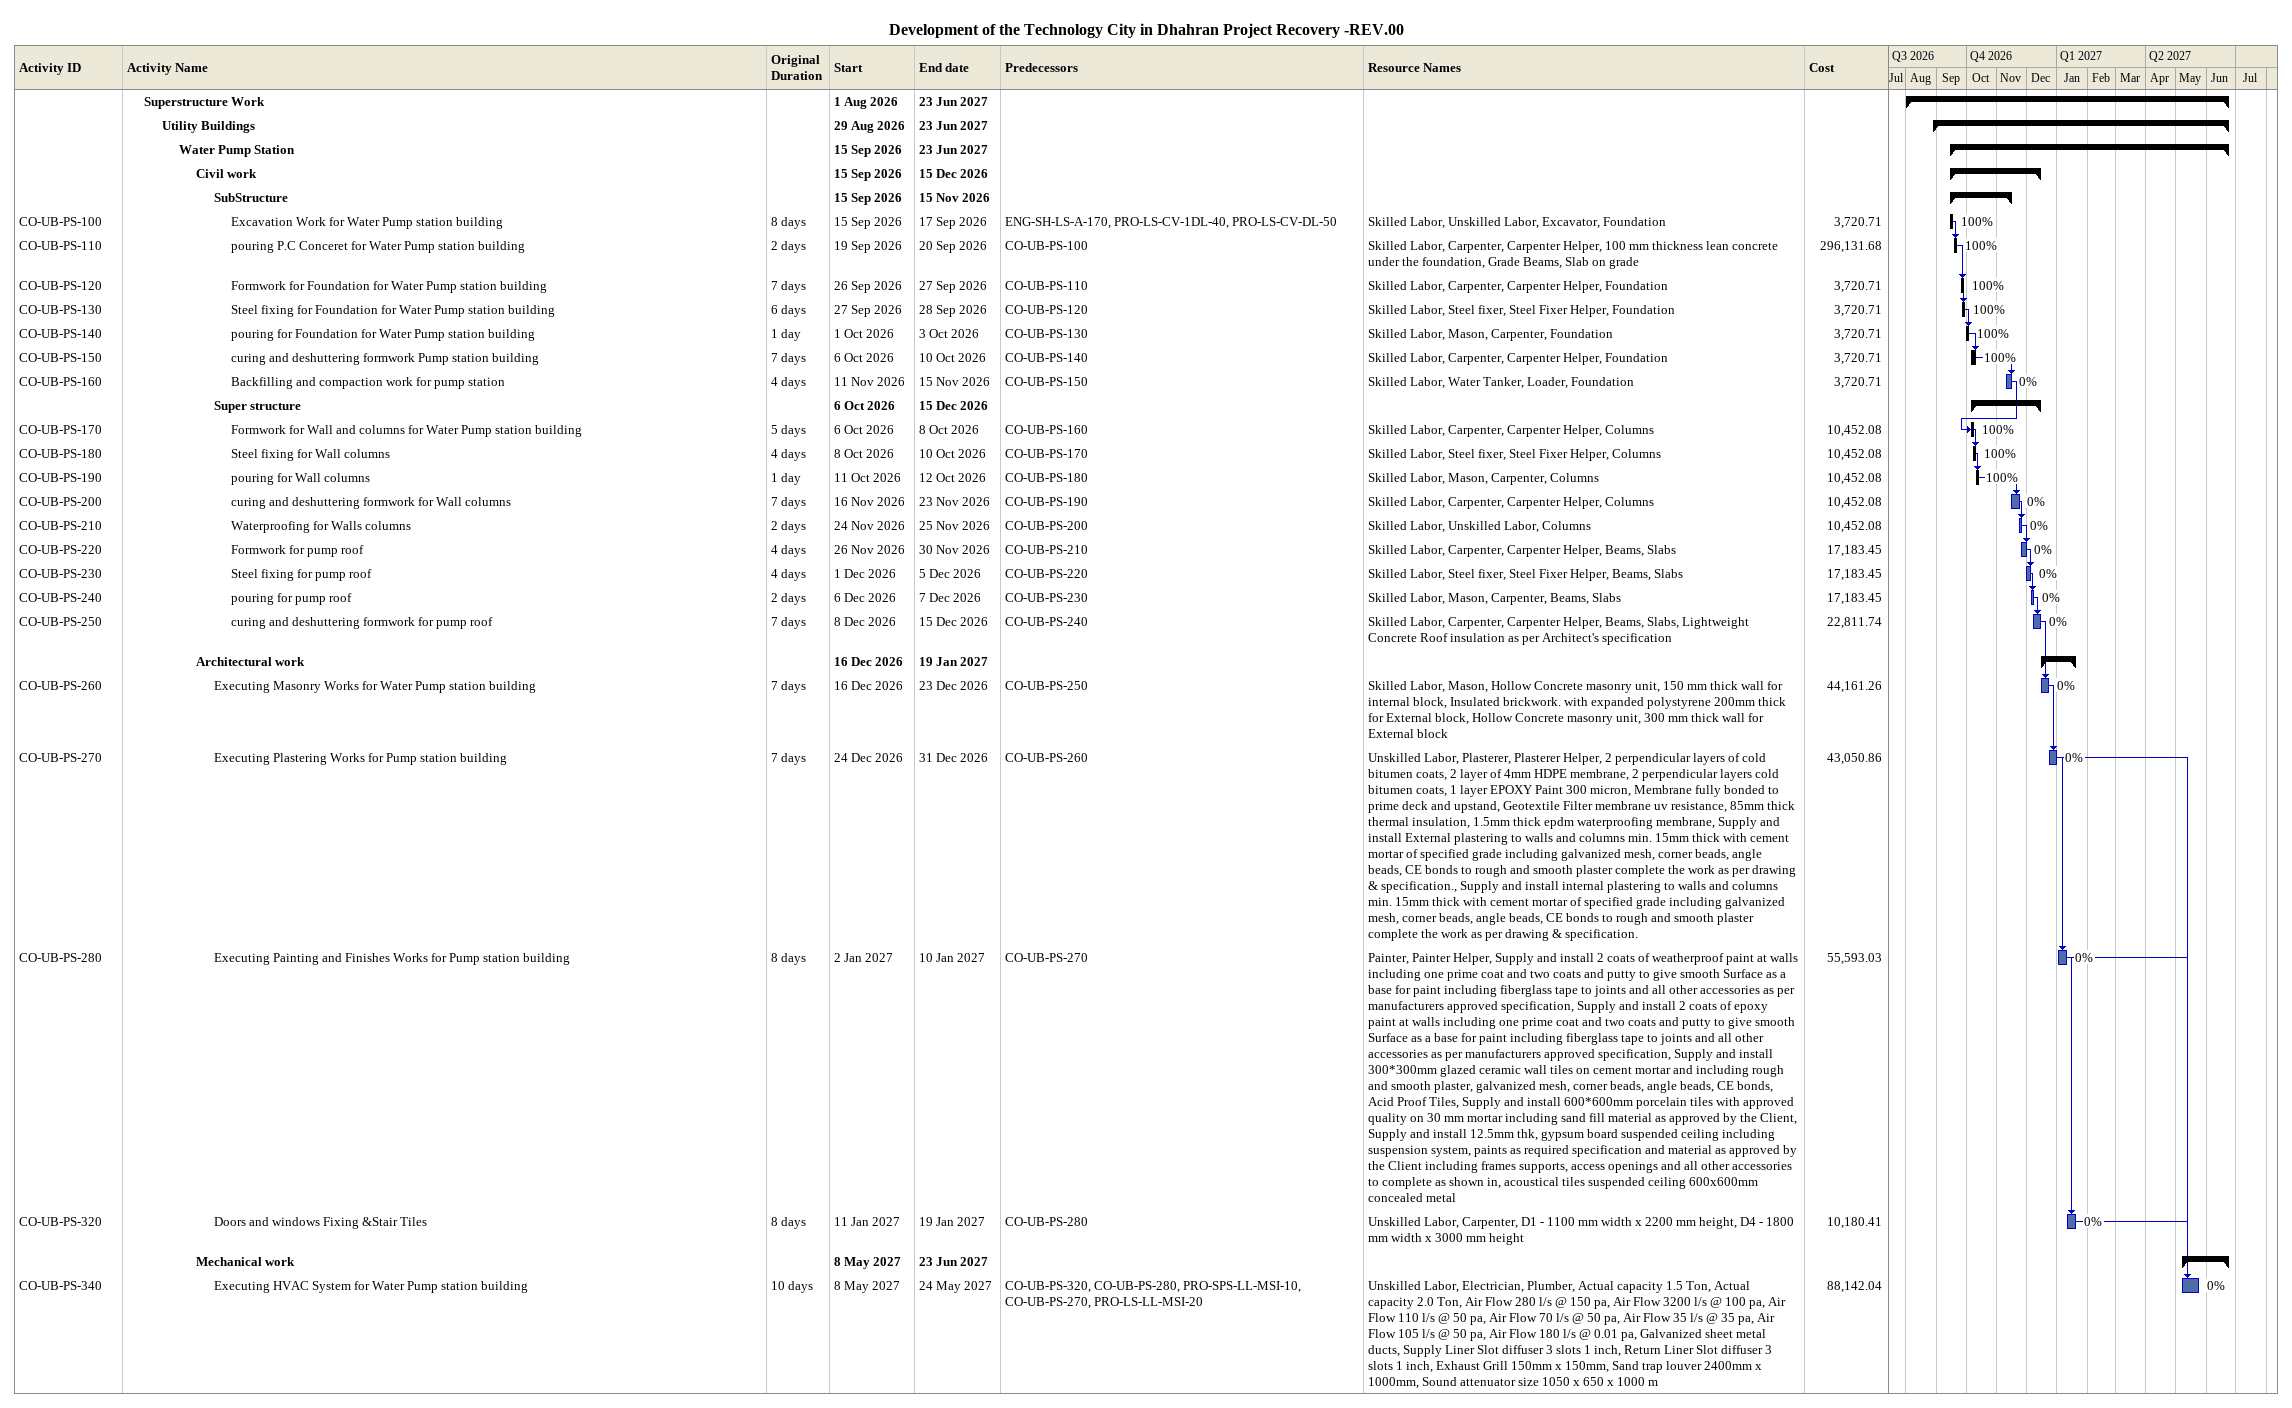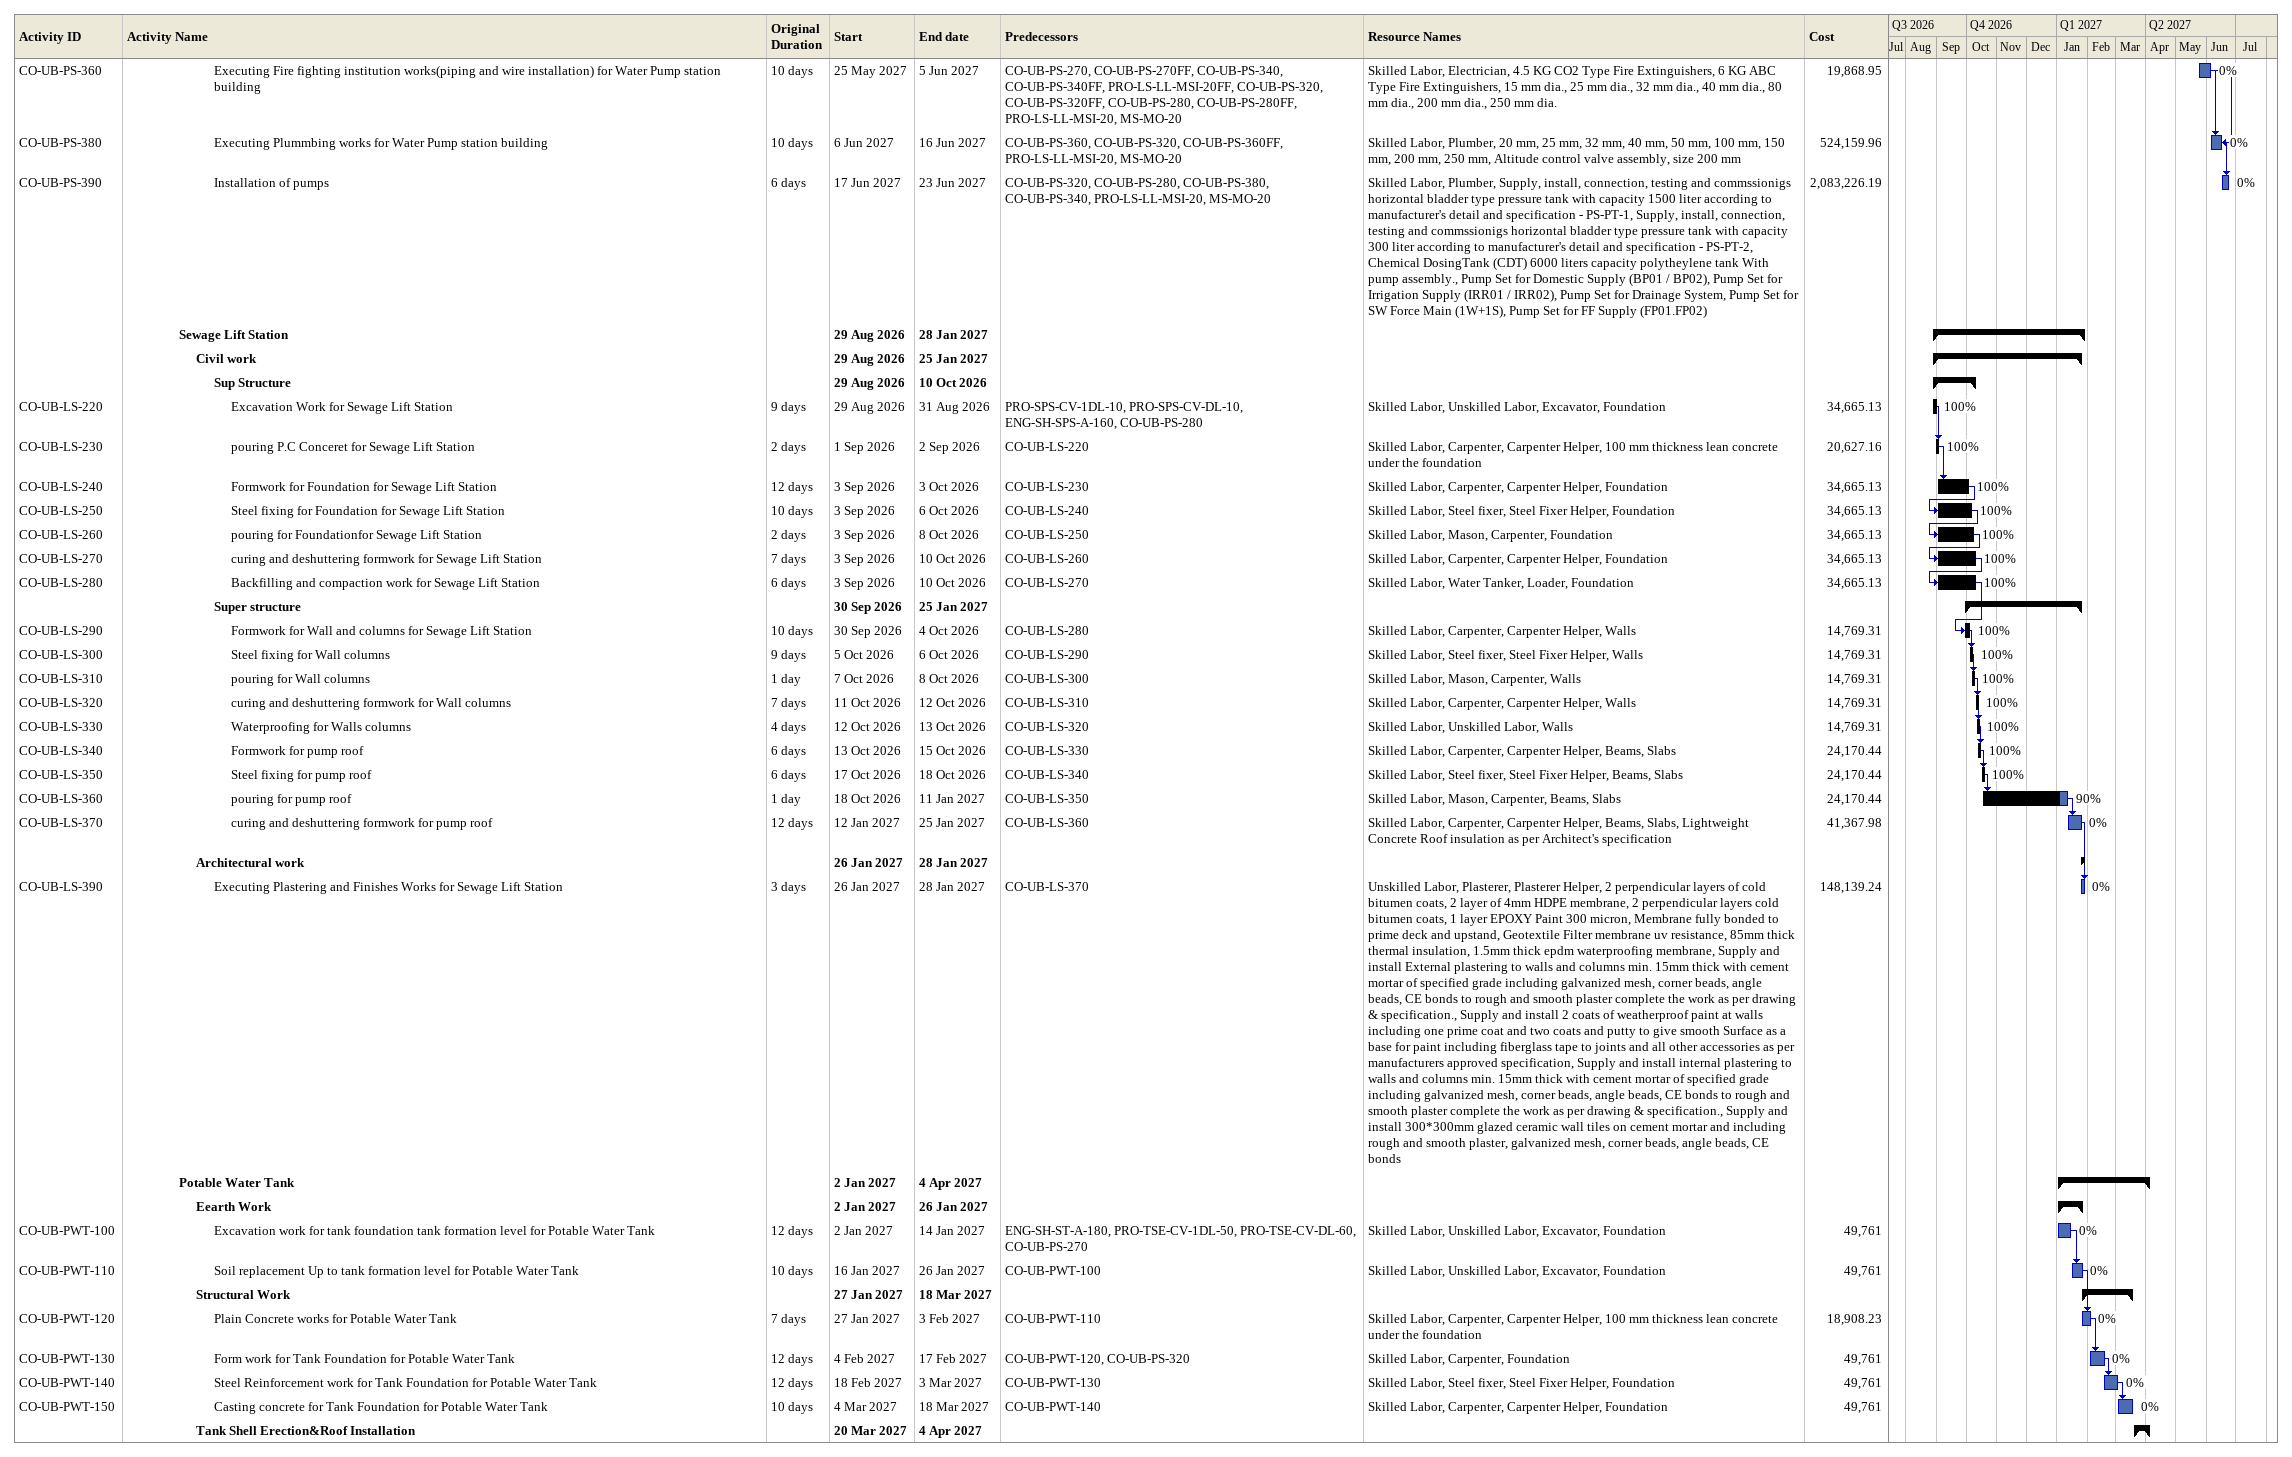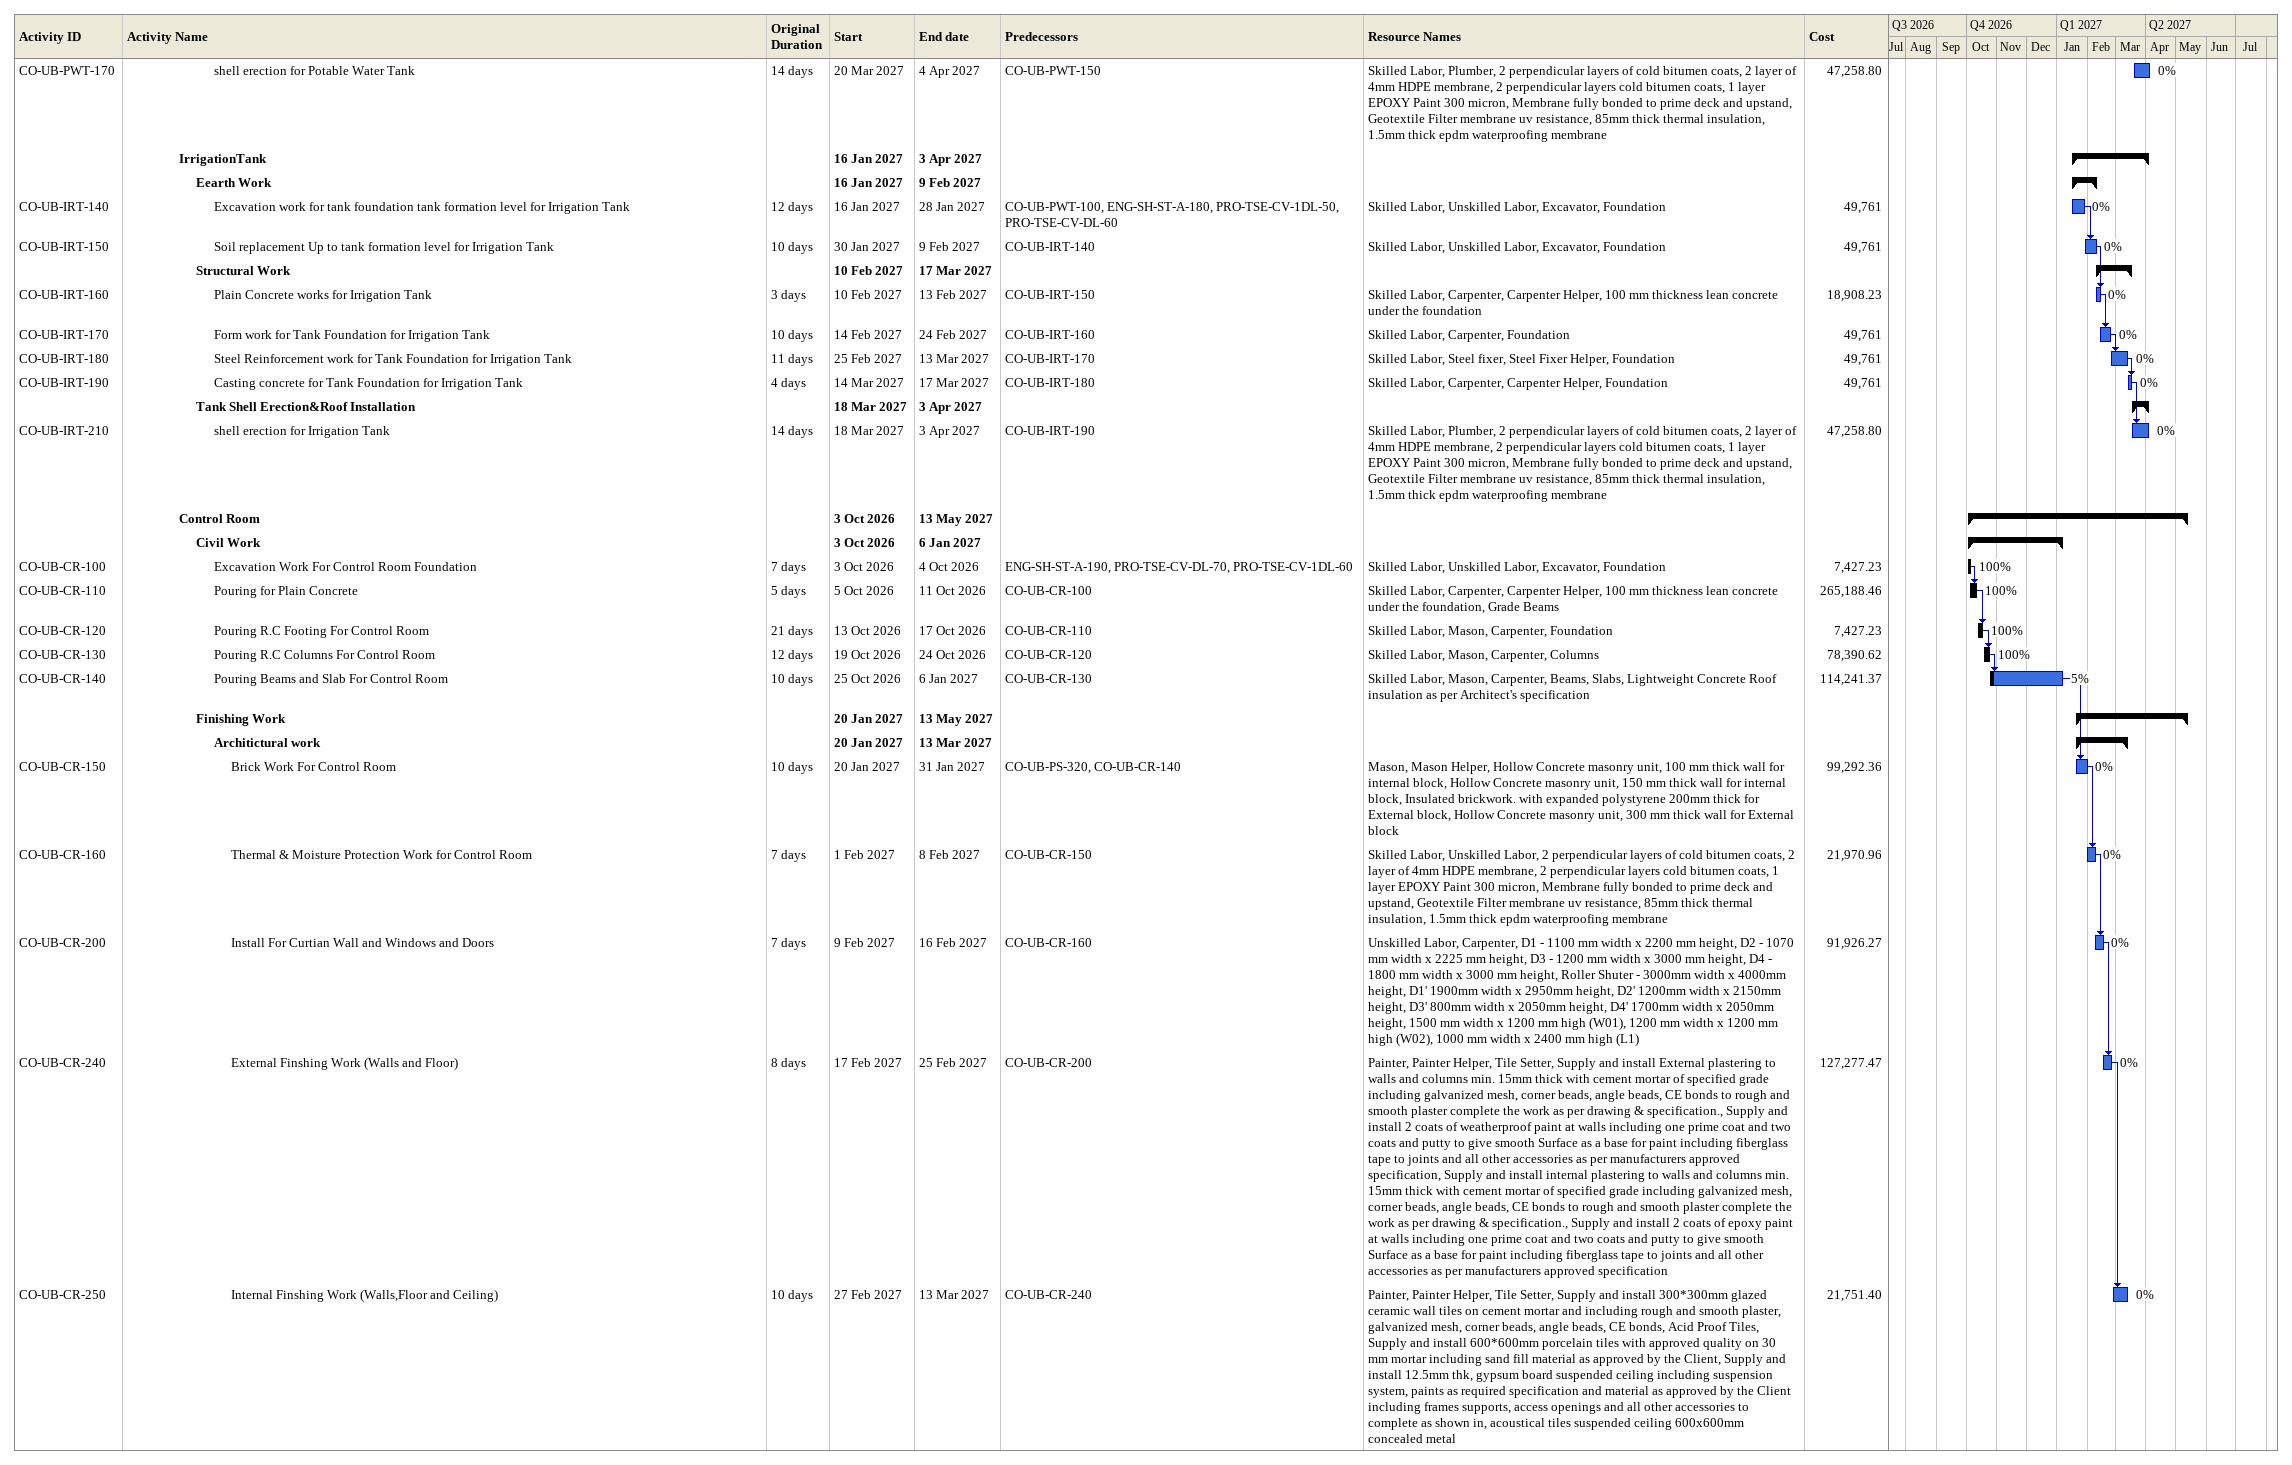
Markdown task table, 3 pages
Development of the Technology City in Dhahran Project Recovery -REV.00

| ID | Level | Task | Original duration | Start | Finish | Predecessors | Resources | % complete | Cost |
|---|---|---|---|---|---|---|---|---|---|
|  | 2 | **Superstructure Work** |  | 2026-08-01 | 2027-06-23 |  |  |  |  |
|  | 3 | **Utility Buildings** |  | 2026-08-29 | 2027-06-23 |  |  |  |  |
|  | 4 | **Water Pump Station** |  | 2026-09-15 | 2027-06-23 |  |  |  |  |
|  | 5 | **Civil work** |  | 2026-09-15 | 2026-12-15 |  |  |  |  |
|  | 6 | **SubStructure** |  | 2026-09-15 | 2026-11-15 |  |  |  |  |
| CO-UB-PS-100 | 7 | Excavation Work for Water Pump station building | 8d | 2026-09-15 | 2026-09-17 | ENG-SH-LS-A-170, PRO-LS-CV-1DL-40, PRO-LS-CV-DL-50 | Skilled Labor, Unskilled Labor, Excavator, Foundation | 100 | 3720.71 |
| CO-UB-PS-110 | 7 | pouring P.C Conceret for Water Pump station building | 2d | 2026-09-19 | 2026-09-20 | CO-UB-PS-100 | Skilled Labor, Carpenter, Carpenter Helper, 100 mm thickness lean concrete under the foundation, Grade Beams, Slab on grade | 100 | 296131.68 |
| CO-UB-PS-120 | 7 | Formwork for Foundation for Water Pump station building | 7d | 2026-09-26 | 2026-09-27 | CO-UB-PS-110 | Skilled Labor, Carpenter, Carpenter Helper, Foundation | 100 | 3720.71 |
| CO-UB-PS-130 | 7 | Steel fixing for Foundation for Water Pump station building | 6d | 2026-09-27 | 2026-09-28 | CO-UB-PS-120 | Skilled Labor, Steel fixer, Steel Fixer Helper, Foundation | 100 | 3720.71 |
| CO-UB-PS-140 | 7 | pouring for Foundation for Water Pump station building | 1d | 2026-10-01 | 2026-10-03 | CO-UB-PS-130 | Skilled Labor, Mason, Carpenter, Foundation | 100 | 3720.71 |
| CO-UB-PS-150 | 7 | curing and deshuttering formwork Pump station building | 7d | 2026-10-06 | 2026-10-10 | CO-UB-PS-140 | Skilled Labor, Carpenter, Carpenter Helper, Foundation | 100 | 3720.71 |
| CO-UB-PS-160 | 7 | Backfilling and compaction work for pump station | 4d | 2026-11-11 | 2026-11-15 | CO-UB-PS-150 | Skilled Labor, Water Tanker, Loader, Foundation | 0 | 3720.71 |
|  | 6 | **Super structure** |  | 2026-10-06 | 2026-12-15 |  |  |  |  |
| CO-UB-PS-170 | 7 | Formwork for Wall and columns for Water Pump station building | 5d | 2026-10-06 | 2026-10-08 | CO-UB-PS-160 | Skilled Labor, Carpenter, Carpenter Helper, Columns | 100 | 10452.08 |
| CO-UB-PS-180 | 7 | Steel fixing for Wall columns | 4d | 2026-10-08 | 2026-10-10 | CO-UB-PS-170 | Skilled Labor, Steel fixer, Steel Fixer Helper, Columns | 100 | 10452.08 |
| CO-UB-PS-190 | 7 | pouring for Wall columns | 1d | 2026-10-11 | 2026-10-12 | CO-UB-PS-180 | Skilled Labor, Mason, Carpenter, Columns | 100 | 10452.08 |
| CO-UB-PS-200 | 7 | curing and deshuttering formwork for Wall columns | 7d | 2026-11-16 | 2026-11-23 | CO-UB-PS-190 | Skilled Labor, Carpenter, Carpenter Helper, Columns | 0 | 10452.08 |
| CO-UB-PS-210 | 7 | Waterproofing for Walls columns | 2d | 2026-11-24 | 2026-11-25 | CO-UB-PS-200 | Skilled Labor, Unskilled Labor, Columns | 0 | 10452.08 |
| CO-UB-PS-220 | 7 | Formwork for pump roof | 4d | 2026-11-26 | 2026-11-30 | CO-UB-PS-210 | Skilled Labor, Carpenter, Carpenter Helper, Beams, Slabs | 0 | 17183.45 |
| CO-UB-PS-230 | 7 | Steel fixing for pump roof | 4d | 2026-12-01 | 2026-12-05 | CO-UB-PS-220 | Skilled Labor, Steel fixer, Steel Fixer Helper, Beams, Slabs | 0 | 17183.45 |
| CO-UB-PS-240 | 7 | pouring for pump roof | 2d | 2026-12-06 | 2026-12-07 | CO-UB-PS-230 | Skilled Labor, Mason, Carpenter, Beams, Slabs | 0 | 17183.45 |
| CO-UB-PS-250 | 7 | curing and deshuttering formwork for pump roof | 7d | 2026-12-08 | 2026-12-15 | CO-UB-PS-240 | Skilled Labor, Carpenter, Carpenter Helper, Beams, Slabs, Lightweight Concrete Roof insulation as per Architect's specification | 0 | 22811.74 |
|  | 5 | **Architectural work** |  | 2026-12-16 | 2027-01-19 |  |  |  |  |
| CO-UB-PS-260 | 6 | Executing Masonry Works for Water Pump station building | 7d | 2026-12-16 | 2026-12-23 | CO-UB-PS-250 | Skilled Labor, Mason, Hollow Concrete masonry unit, 150 mm thick wall for internal block, Insulated brickwork. with expanded polystyrene 200mm thick for External block, Hollow Concrete masonry unit, 300 mm thick wall for External block | 0 | 44161.26 |
| CO-UB-PS-270 | 6 | Executing Plastering Works for Pump station building | 7d | 2026-12-24 | 2026-12-31 | CO-UB-PS-260 | Unskilled Labor, Plasterer, Plasterer Helper, 2 perpendicular layers of cold bitumen coats, 2 layer of 4mm HDPE membrane, 2 perpendicular layers cold bitumen coats, 1 layer EPOXY Paint 300 micron, Membrane fully bonded to prime deck and upstand, Geotextile Filter membrane uv resistance, 85mm thick thermal insulation, 1.5mm thick epdm waterproofing membrane, Supply and install External plastering to walls and columns min. 15mm thick with cement mortar of specified grade including galvanized mesh, corner beads, angle beads, CE bonds to rough and smooth plaster complete the work as per drawing & specification., Supply and install internal plastering to walls and columns min. 15mm thick with cement mortar of specified grade including galvanized mesh, corner beads, angle beads, CE bonds to rough and smooth plaster complete the work as per drawing & specification. | 0 | 43050.86 |
| CO-UB-PS-280 | 6 | Executing Painting and Finishes Works for Pump station building | 8d | 2027-01-02 | 2027-01-10 | CO-UB-PS-270 | Painter, Painter Helper, Supply and install 2 coats of weatherproof paint at walls including one prime coat and two coats and putty to give smooth Surface as a base for paint including fiberglass tape to joints and all other accessories as per manufacturers approved specification, Supply and install 2 coats of epoxy paint at walls including one prime coat and two coats and putty to give smooth Surface as a base for paint including fiberglass tape to joints and all other accessories as per manufacturers approved specification, Supply and install 300*300mm glazed ceramic wall tiles on cement mortar and including rough and smooth plaster, galvanized mesh, corner beads, angle beads, CE bonds, Acid Proof Tiles, Supply and install 600*600mm porcelain tiles with approved quality on 30 mm mortar including sand fill material as approved by the Client, Supply and install 12.5mm thk, gypsum board suspended ceiling including suspension system, paints as required specification and material as approved by the Client including frames supports, access openings and all other accessories to complete as shown in, acoustical tiles suspended ceiling 600x600mm concealed metal | 0 | 55593.03 |
| CO-UB-PS-320 | 6 | Doors and windows Fixing &Stair Tiles | 8d | 2027-01-11 | 2027-01-19 | CO-UB-PS-280 | Unskilled Labor, Carpenter, D1 - 1100 mm width x 2200 mm height, D4 - 1800 mm width x 3000 mm height | 0 | 10180.41 |
|  | 5 | **Mechanical work** |  | 2027-05-08 | 2027-06-23 |  |  |  |  |
| CO-UB-PS-340 | 6 | Executing HVAC System for Water Pump station building | 10d | 2027-05-08 | 2027-05-24 | CO-UB-PS-320, CO-UB-PS-280, PRO-SPS-LL-MSI-10, CO-UB-PS-270, PRO-LS-LL-MSI-20 | Unskilled Labor, Electrician, Plumber, Actual capacity 1.5 Ton, Actual capacity 2.0 Ton, Air Flow 280 l/s @ 150 pa, Air Flow 3200 l/s @ 100 pa, Air Flow 110 l/s @ 50 pa, Air Flow 70 l/s @ 50 pa, Air Flow 35 l/s @ 35 pa, Air Flow 105 l/s @ 50 pa, Air Flow 180 l/s @ 0.01 pa, Galvanized sheet metal ducts, Supply Liner Slot diffuser 3 slots 1 inch, Return Liner Slot diffuser 3 slots 1 inch, Exhaust Grill 150mm x 150mm, Sand trap louver 2400mm x 1000mm, Sound attenuator size 1050 x 650 x 1000 m | 0 | 88142.04 |
| CO-UB-PS-360 | 6 | Executing Fire fighting institution works(piping and wire installation) for Water Pump station building | 10d | 2027-05-25 | 2027-06-05 | CO-UB-PS-270, CO-UB-PS-270FF, CO-UB-PS-340, CO-UB-PS-340FF, PRO-LS-LL-MSI-20FF, CO-UB-PS-320, CO-UB-PS-320FF, CO-UB-PS-280, CO-UB-PS-280FF, PRO-LS-LL-MSI-20, MS-MO-20 | Skilled Labor, Electrician, 4.5 KG CO2 Type Fire Extinguishers, 6 KG ABC Type Fire Extinguishers, 15 mm dia., 25 mm dia., 32 mm dia., 40 mm dia., 80 mm dia., 200 mm dia., 250 mm dia. | 0 | 19868.95 |
| CO-UB-PS-380 | 6 | Executing Plummbing works for Water Pump station building | 10d | 2027-06-06 | 2027-06-16 | CO-UB-PS-360, CO-UB-PS-320, CO-UB-PS-360FF, PRO-LS-LL-MSI-20, MS-MO-20 | Skilled Labor, Plumber, 20 mm, 25 mm, 32 mm, 40 mm, 50 mm, 100 mm, 150 mm, 200 mm, 250 mm, Altitude control valve assembly, size 200 mm | 0 | 524159.96 |
| CO-UB-PS-390 | 6 | Installation of pumps | 6d | 2027-06-17 | 2027-06-23 | CO-UB-PS-320, CO-UB-PS-280, CO-UB-PS-380, CO-UB-PS-340, PRO-LS-LL-MSI-20, MS-MO-20 | Skilled Labor, Plumber, Supply, install, connection, testing and commssionigs horizontal bladder type pressure tank with capacity 1500 liter according to manufacturer's detail and specification - PS-PT-1, Supply, install, connection, testing and commssionigs horizontal bladder type pressure tank with capacity 300 liter according to manufacturer's detail and specification - PS-PT-2, Chemical DosingTank (CDT) 6000 liters capacity polytheylene tank With pump assembly., Pump Set for Domestic Supply (BP01 / BP02), Pump Set for Irrigation Supply (IRR01 / IRR02), Pump Set for Drainage System, Pump Set for SW Force Main (1W+1S), Pump Set for FF Supply (FP01.FP02) | 0 | 2083226.19 |
|  | 4 | **Sewage Lift Station** |  | 2026-08-29 | 2027-01-28 |  |  |  |  |
|  | 5 | **Civil work** |  | 2026-08-29 | 2027-01-25 |  |  |  |  |
|  | 6 | **Sup Structure** |  | 2026-08-29 | 2026-10-10 |  |  |  |  |
| CO-UB-LS-220 | 7 | Excavation Work for Sewage Lift Station | 9d | 2026-08-29 | 2026-08-31 | PRO-SPS-CV-1DL-10, PRO-SPS-CV-DL-10, ENG-SH-SPS-A-160, CO-UB-PS-280 | Skilled Labor, Unskilled Labor, Excavator, Foundation | 100 | 34665.13 |
| CO-UB-LS-230 | 7 | pouring P.C Conceret for Sewage Lift Station | 2d | 2026-09-01 | 2026-09-02 | CO-UB-LS-220 | Skilled Labor, Carpenter, Carpenter Helper, 100 mm thickness lean concrete under the foundation | 100 | 20627.16 |
| CO-UB-LS-240 | 7 | Formwork for Foundation for Sewage Lift Station | 12d | 2026-09-03 | 2026-10-03 | CO-UB-LS-230 | Skilled Labor, Carpenter, Carpenter Helper, Foundation | 100 | 34665.13 |
| CO-UB-LS-250 | 7 | Steel fixing for Foundation for Sewage Lift Station | 10d | 2026-09-03 | 2026-10-06 | CO-UB-LS-240 | Skilled Labor, Steel fixer, Steel Fixer Helper, Foundation | 100 | 34665.13 |
| CO-UB-LS-260 | 7 | pouring for Foundationfor Sewage Lift Station | 2d | 2026-09-03 | 2026-10-08 | CO-UB-LS-250 | Skilled Labor, Mason, Carpenter, Foundation | 100 | 34665.13 |
| CO-UB-LS-270 | 7 | curing and deshuttering formwork for Sewage Lift Station | 7d | 2026-09-03 | 2026-10-10 | CO-UB-LS-260 | Skilled Labor, Carpenter, Carpenter Helper, Foundation | 100 | 34665.13 |
| CO-UB-LS-280 | 7 | Backfilling and compaction work for Sewage Lift Station | 6d | 2026-09-03 | 2026-10-10 | CO-UB-LS-270 | Skilled Labor, Water Tanker, Loader, Foundation | 100 | 34665.13 |
|  | 6 | **Super structure** |  | 2026-09-30 | 2027-01-25 |  |  |  |  |
| CO-UB-LS-290 | 7 | Formwork for Wall and columns for Sewage Lift Station | 10d | 2026-09-30 | 2026-10-04 | CO-UB-LS-280 | Skilled Labor, Carpenter, Carpenter Helper, Walls | 100 | 14769.31 |
| CO-UB-LS-300 | 7 | Steel fixing for Wall columns | 9d | 2026-10-05 | 2026-10-06 | CO-UB-LS-290 | Skilled Labor, Steel fixer, Steel Fixer Helper, Walls | 100 | 14769.31 |
| CO-UB-LS-310 | 7 | pouring for Wall columns | 1d | 2026-10-07 | 2026-10-08 | CO-UB-LS-300 | Skilled Labor, Mason, Carpenter, Walls | 100 | 14769.31 |
| CO-UB-LS-320 | 7 | curing and deshuttering formwork for Wall columns | 7d | 2026-10-11 | 2026-10-12 | CO-UB-LS-310 | Skilled Labor, Carpenter, Carpenter Helper, Walls | 100 | 14769.31 |
| CO-UB-LS-330 | 7 | Waterproofing for Walls columns | 4d | 2026-10-12 | 2026-10-13 | CO-UB-LS-320 | Skilled Labor, Unskilled Labor, Walls | 100 | 14769.31 |
| CO-UB-LS-340 | 7 | Formwork for pump roof | 6d | 2026-10-13 | 2026-10-15 | CO-UB-LS-330 | Skilled Labor, Carpenter, Carpenter Helper, Beams, Slabs | 100 | 24170.44 |
| CO-UB-LS-350 | 7 | Steel fixing for pump roof | 6d | 2026-10-17 | 2026-10-18 | CO-UB-LS-340 | Skilled Labor, Steel fixer, Steel Fixer Helper, Beams, Slabs | 100 | 24170.44 |
| CO-UB-LS-360 | 7 | pouring for pump roof | 1d | 2026-10-18 | 2027-01-11 | CO-UB-LS-350 | Skilled Labor, Mason, Carpenter, Beams, Slabs | 90 | 24170.44 |
| CO-UB-LS-370 | 7 | curing and deshuttering formwork for pump roof | 12d | 2027-01-12 | 2027-01-25 | CO-UB-LS-360 | Skilled Labor, Carpenter, Carpenter Helper, Beams, Slabs, Lightweight Concrete Roof insulation as per Architect's specification | 0 | 41367.98 |
|  | 5 | **Architectural work** |  | 2027-01-26 | 2027-01-28 |  |  |  |  |
| CO-UB-LS-390 | 6 | Executing Plastering and Finishes Works for Sewage Lift Station | 3d | 2027-01-26 | 2027-01-28 | CO-UB-LS-370 | Unskilled Labor, Plasterer, Plasterer Helper, 2 perpendicular layers of cold bitumen coats, 2 layer of 4mm HDPE membrane, 2 perpendicular layers cold bitumen coats, 1 layer EPOXY Paint 300 micron, Membrane fully bonded to prime deck and upstand, Geotextile Filter membrane uv resistance, 85mm thick thermal insulation, 1.5mm thick epdm waterproofing membrane, Supply and install External plastering to walls and columns min. 15mm thick with cement mortar of specified grade including galvanized mesh, corner beads, angle beads, CE bonds to rough and smooth plaster complete the work as per drawing & specification., Supply and install 2 coats of weatherproof paint at walls including one prime coat and two coats and putty to give smooth Surface as a base for paint including fiberglass tape to joints and all other accessories as per manufacturers approved specification, Supply and install internal plastering to walls and columns min. 15mm thick with cement mortar of specified grade including galvanized mesh, corner beads, angle beads, CE bonds to rough and smooth plaster complete the work as per drawing & specification., Supply and install 300*300mm glazed ceramic wall tiles on cement mortar and including rough and smooth plaster, galvanized mesh, corner beads, angle beads, CE bonds | 0 | 148139.24 |
|  | 4 | **Potable Water Tank** |  | 2027-01-02 | 2027-04-04 |  |  |  |  |
|  | 5 | **Eearth Work** |  | 2027-01-02 | 2027-01-26 |  |  |  |  |
| CO-UB-PWT-100 | 6 | Excavation work for tank foundation tank formation level for Potable Water Tank | 12d | 2027-01-02 | 2027-01-14 | ENG-SH-ST-A-180, PRO-TSE-CV-1DL-50, PRO-TSE-CV-DL-60, CO-UB-PS-270 | Skilled Labor, Unskilled Labor, Excavator, Foundation | 0 | 49761 |
| CO-UB-PWT-110 | 6 | Soil replacement Up to tank formation level for Potable Water Tank | 10d | 2027-01-16 | 2027-01-26 | CO-UB-PWT-100 | Skilled Labor, Unskilled Labor, Excavator, Foundation | 0 | 49761 |
|  | 5 | **Structural Work** |  | 2027-01-27 | 2027-03-18 |  |  |  |  |
| CO-UB-PWT-120 | 6 | Plain Concrete works for Potable Water Tank | 7d | 2027-01-27 | 2027-02-03 | CO-UB-PWT-110 | Skilled Labor, Carpenter, Carpenter Helper, 100 mm thickness lean concrete under the foundation | 0 | 18908.23 |
| CO-UB-PWT-130 | 6 | Form work for Tank Foundation for Potable Water Tank | 12d | 2027-02-04 | 2027-02-17 | CO-UB-PWT-120, CO-UB-PS-320 | Skilled Labor, Carpenter, Foundation | 0 | 49761 |
| CO-UB-PWT-140 | 6 | Steel Reinforcement work for Tank Foundation for Potable Water Tank | 12d | 2027-02-18 | 2027-03-03 | CO-UB-PWT-130 | Skilled Labor, Steel fixer, Steel Fixer Helper, Foundation | 0 | 49761 |
| CO-UB-PWT-150 | 6 | Casting concrete for Tank Foundation for Potable Water Tank | 10d | 2027-03-04 | 2027-03-18 | CO-UB-PWT-140 | Skilled Labor, Carpenter, Carpenter Helper, Foundation | 0 | 49761 |
|  | 5 | **Tank Shell Erection&Roof Installation** |  | 2027-03-20 | 2027-04-04 |  |  |  |  |
| CO-UB-PWT-170 | 6 | shell erection for Potable Water Tank | 14d | 2027-03-20 | 2027-04-04 | CO-UB-PWT-150 | Skilled Labor, Plumber, 2 perpendicular layers of cold bitumen coats, 2 layer of 4mm HDPE membrane, 2 perpendicular layers cold bitumen coats, 1 layer EPOXY Paint 300 micron, Membrane fully bonded to prime deck and upstand, Geotextile Filter membrane uv resistance, 85mm thick thermal insulation, 1.5mm thick epdm waterproofing membrane | 0 | 47258.80 |
|  | 4 | **IrrigationTank** |  | 2027-01-16 | 2027-04-03 |  |  |  |  |
|  | 5 | **Eearth Work** |  | 2027-01-16 | 2027-02-09 |  |  |  |  |
| CO-UB-IRT-140 | 6 | Excavation work for tank foundation tank formation level for Irrigation Tank | 12d | 2027-01-16 | 2027-01-28 | CO-UB-PWT-100, ENG-SH-ST-A-180, PRO-TSE-CV-1DL-50, PRO-TSE-CV-DL-60 | Skilled Labor, Unskilled Labor, Excavator, Foundation | 0 | 49761 |
| CO-UB-IRT-150 | 6 | Soil replacement Up to tank formation level for Irrigation Tank | 10d | 2027-01-30 | 2027-02-09 | CO-UB-IRT-140 | Skilled Labor, Unskilled Labor, Excavator, Foundation | 0 | 49761 |
|  | 5 | **Structural Work** |  | 2027-02-10 | 2027-03-17 |  |  |  |  |
| CO-UB-IRT-160 | 6 | Plain Concrete works for Irrigation Tank | 3d | 2027-02-10 | 2027-02-13 | CO-UB-IRT-150 | Skilled Labor, Carpenter, Carpenter Helper, 100 mm thickness lean concrete under the foundation | 0 | 18908.23 |
| CO-UB-IRT-170 | 6 | Form work for Tank Foundation for Irrigation Tank | 10d | 2027-02-14 | 2027-02-24 | CO-UB-IRT-160 | Skilled Labor, Carpenter, Foundation | 0 | 49761 |
| CO-UB-IRT-180 | 6 | Steel Reinforcement work for Tank Foundation for Irrigation Tank | 11d | 2027-02-25 | 2027-03-13 | CO-UB-IRT-170 | Skilled Labor, Steel fixer, Steel Fixer Helper, Foundation | 0 | 49761 |
| CO-UB-IRT-190 | 6 | Casting concrete for Tank Foundation for Irrigation Tank | 4d | 2027-03-14 | 2027-03-17 | CO-UB-IRT-180 | Skilled Labor, Carpenter, Carpenter Helper, Foundation | 0 | 49761 |
|  | 5 | **Tank Shell Erection&Roof Installation** |  | 2027-03-18 | 2027-04-03 |  |  |  |  |
| CO-UB-IRT-210 | 6 | shell erection for Irrigation Tank | 14d | 2027-03-18 | 2027-04-03 | CO-UB-IRT-190 | Skilled Labor, Plumber, 2 perpendicular layers of cold bitumen coats, 2 layer of 4mm HDPE membrane, 2 perpendicular layers cold bitumen coats, 1 layer EPOXY Paint 300 micron, Membrane fully bonded to prime deck and upstand, Geotextile Filter membrane uv resistance, 85mm thick thermal insulation, 1.5mm thick epdm waterproofing membrane | 0 | 47258.80 |
|  | 4 | **Control Room** |  | 2026-10-03 | 2027-05-13 |  |  |  |  |
|  | 5 | **Civil Work** |  | 2026-10-03 | 2027-01-06 |  |  |  |  |
| CO-UB-CR-100 | 6 | Excavation Work For Control Room Foundation | 7d | 2026-10-03 | 2026-10-04 | ENG-SH-ST-A-190, PRO-TSE-CV-DL-70, PRO-TSE-CV-1DL-60 | Skilled Labor, Unskilled Labor, Excavator, Foundation | 100 | 7427.23 |
| CO-UB-CR-110 | 6 | Pouring for Plain Concrete | 5d | 2026-10-05 | 2026-10-11 | CO-UB-CR-100 | Skilled Labor, Carpenter, Carpenter Helper, 100 mm thickness lean concrete under the foundation, Grade Beams | 100 | 265188.46 |
| CO-UB-CR-120 | 6 | Pouring R.C Footing For Control Room | 21d | 2026-10-13 | 2026-10-17 | CO-UB-CR-110 | Skilled Labor, Mason, Carpenter, Foundation | 100 | 7427.23 |
| CO-UB-CR-130 | 6 | Pouring R.C Columns For Control Room | 12d | 2026-10-19 | 2026-10-24 | CO-UB-CR-120 | Skilled Labor, Mason, Carpenter, Columns | 100 | 78390.62 |
| CO-UB-CR-140 | 6 | Pouring Beams and Slab For Control Room | 10d | 2026-10-25 | 2027-01-06 | CO-UB-CR-130 | Skilled Labor, Mason, Carpenter, Beams, Slabs, Lightweight Concrete Roof insulation as per Architect's specification | 5 | 114241.37 |
|  | 5 | **Finishing Work** |  | 2027-01-20 | 2027-05-13 |  |  |  |  |
|  | 6 | **Architictural work** |  | 2027-01-20 | 2027-03-13 |  |  |  |  |
| CO-UB-CR-150 | 7 | Brick Work For Control Room | 10d | 2027-01-20 | 2027-01-31 | CO-UB-PS-320, CO-UB-CR-140 | Mason, Mason Helper, Hollow Concrete masonry unit, 100 mm thick wall for internal block, Hollow Concrete masonry unit, 150 mm thick wall for internal block, Insulated brickwork. with expanded polystyrene 200mm thick for External block, Hollow Concrete masonry unit, 300 mm thick wall for External block | 0 | 99292.36 |
| CO-UB-CR-160 | 7 | Thermal & Moisture Protection Work for Control Room | 7d | 2027-02-01 | 2027-02-08 | CO-UB-CR-150 | Skilled Labor, Unskilled Labor, 2 perpendicular layers of cold bitumen coats, 2 layer of 4mm HDPE membrane, 2 perpendicular layers cold bitumen coats, 1 layer EPOXY Paint 300 micron, Membrane fully bonded to prime deck and upstand, Geotextile Filter membrane uv resistance, 85mm thick thermal insulation, 1.5mm thick epdm waterproofing membrane | 0 | 21970.96 |
| CO-UB-CR-200 | 7 | Install For Curtian Wall and Windows and Doors | 7d | 2027-02-09 | 2027-02-16 | CO-UB-CR-160 | Unskilled Labor, Carpenter, D1 - 1100 mm width x 2200 mm height, D2 - 1070 mm width x 2225 mm height, D3 - 1200 mm width x 3000 mm height, D4 - 1800 mm width x 3000 mm height, Roller Shuter - 3000mm width x 4000mm height, D1' 1900mm width x 2950mm height, D2' 1200mm width x 2150mm height, D3' 800mm width x 2050mm height, D4' 1700mm width x 2050mm height, 1500 mm width x 1200 mm high (W01), 1200 mm width x 1200 mm high (W02), 1000 mm width x 2400 mm high (L1) | 0 | 91926.27 |
| CO-UB-CR-240 | 7 | External Finshing Work (Walls and Floor) | 8d | 2027-02-17 | 2027-02-25 | CO-UB-CR-200 | Painter, Painter Helper, Tile Setter, Supply and install External plastering to walls and columns min. 15mm thick with cement mortar of specified grade including galvanized mesh, corner beads, angle beads, CE bonds to rough and smooth plaster complete the work as per drawing & specification., Supply and install 2 coats of weatherproof paint at walls including one prime coat and two coats and putty to give smooth Surface as a base for paint including fiberglass tape to joints and all other accessories as per manufacturers approved specification, Supply and install internal plastering to walls and columns min. 15mm thick with cement mortar of specified grade including galvanized mesh, corner beads, angle beads, CE bonds to rough and smooth plaster complete the work as per drawing & specification., Supply and install 2 coats of epoxy paint at walls including one prime coat and two coats and putty to give smooth Surface as a base for paint including fiberglass tape to joints and all other accessories as per manufacturers approved specification | 0 | 127277.47 |
| CO-UB-CR-250 | 7 | Internal Finshing Work (Walls,Floor and Ceiling) | 10d | 2027-02-27 | 2027-03-13 | CO-UB-CR-240 | Painter, Painter Helper, Tile Setter, Supply and install 300*300mm glazed ceramic wall tiles on cement mortar and including rough and smooth plaster, galvanized mesh, corner beads, angle beads, CE bonds, Acid Proof Tiles, Supply and install 600*600mm porcelain tiles with approved quality on 30 mm mortar including sand fill material as approved by the Client, Supply and install 12.5mm thk, gypsum board suspended ceiling including suspension system, paints as required specification and material as approved by the Client including frames supports, access openings and all other accessories to complete as shown in, acoustical tiles suspended ceiling 600x600mm concealed metal | 0 | 21751.40 |
